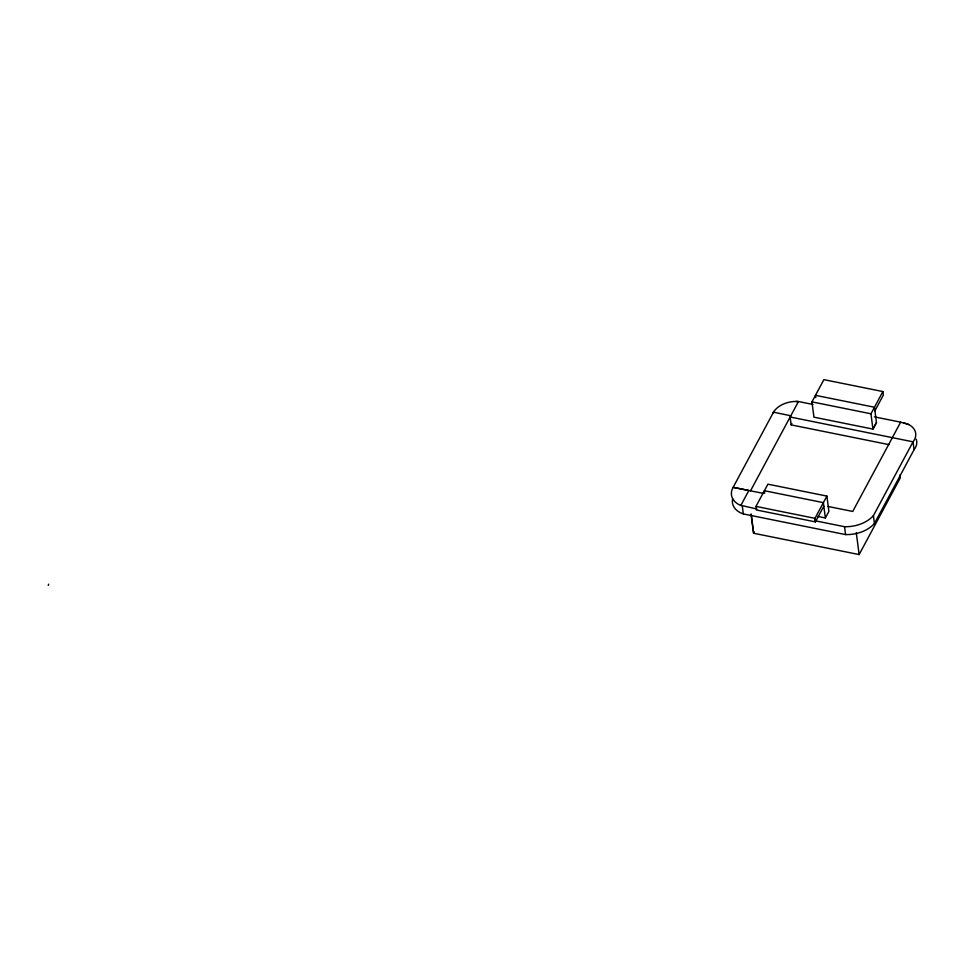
<?xml version="1.0" encoding="UTF-8"?>
<svg xmlns="http://www.w3.org/2000/svg" width="965" height="965" viewBox="0 0 965 965"><rect width="100%" height="100%" fill="white"/><g stroke="black" fill="none" stroke-linecap="round" stroke-linejoin="round"><path stroke-width="1.45" d="M48.25 585.357L48.636 584.187M740.818 505.467L748.864 490.473L733.159 487.301L773.508 412.188L790.818 415.77M888.994 444.636L791.131 424.877L791.867 423.502M815.775 397.689L815.473 395.324L874.459 407.242L876.461 422.61L872.939 429.087L813.941 417.169L811.951 401.862L823.893 379.643L882.879 391.561L883.337 395.107L874.917 410.788M764.666 493.103L764.389 490.727L823.386 502.644L823.808 506.203L815.389 521.884L756.403 509.966L755.969 506.408L767.911 484.177L826.896 496.094L828.887 511.402L825.377 517.952L817.994 516.456M754.256 531.992L753.629 533.163L751.132 514.188M826.896 496.094L814.967 518.326L815.389 521.884L814.967 518.326L755.969 506.408M876.449 422.537L872.939 429.16L870.949 413.78L882.879 391.561M732.664 498.833A22.159 15.283 -7.4 0 0 743.315 513.935L845.569 534.586A29.831 20.567 -7.4 0 0 874.435 523.513L914.06 449.702L913.035 441.825A20.072 13.836 -7.4 0 0 908.813 424.552L900.659 422.163L852.734 511.45L827.898 506.432M874.435 523.513L873.422 515.636L913.035 441.825L790.106 416.989L791.131 424.877M751.12 514.224L753.581 533.235L859.127 554.573L900.321 477.832L899.935 474.937M772.784 413.563L773.797 411.693A22.497 15.512 -7.4 0 1 798.417 401.512L813.025 404.456M795.763 401.512L798.429 401.585L750.493 490.871M811.951 401.862L870.949 413.78M874.374 416.856L900.659 422.163M763.629 493.453L733.171 487.373A22.159 15.283 -7.4 0 0 740.071 505.178L756.898 509.001M815.328 520.811L844.544 526.709A29.831 20.567 -7.4 0 0 873.422 515.636M908.825 424.624L903.59 422.646M823.808 506.203L825.377 517.952M856.281 532.644L859.127 554.573M844.544 526.709L845.569 534.586M742.29 506.058L743.315 513.935M916.207 439.196A20.072 13.836 -7.4 0 1 914.06 449.702"/></g></svg>
